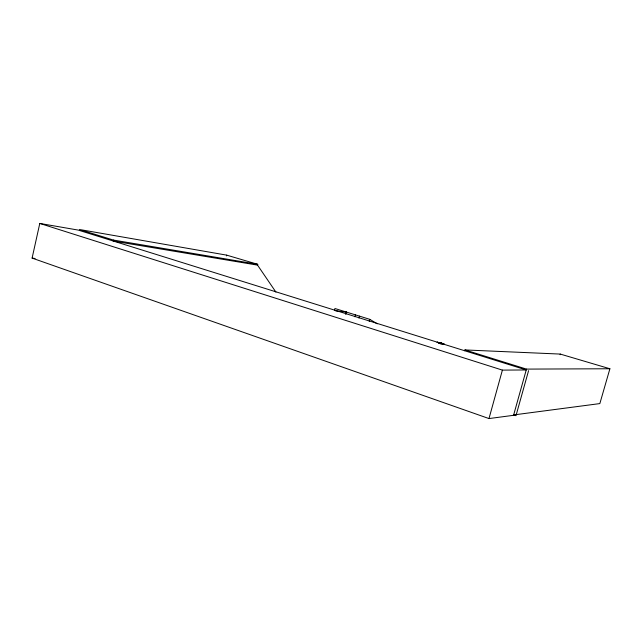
<?xml version="1.0" encoding="UTF-8"?>
<svg xmlns="http://www.w3.org/2000/svg" width="642" height="642" viewBox="0 0 642 642"><rect width="100%" height="100%" fill="white"/><g stroke="black" fill="none" stroke-linecap="round" stroke-linejoin="round"><path stroke-width="0.96" d="M513.664 414.933L599.845 403.585L609.9 368.757L526.472 369.102L513.56 415.31L488.987 418.568L32.1 258.1L39.788 223.432L78.212 230.085L526.231 369.961L502.397 370.113L39.788 223.432M257.538 265.122L257.739 264.319L226.674 255.139L79.431 229.491L113.385 240.06L113.153 241.055L257.538 265.122L275.908 292.102M226.482 255.925L226.674 255.139M334.45 310.391L334.931 308.505L369.76 319.331L369.254 321.265M345.661 313.906L346.15 311.996L335.63 310.888M345.821 313.946L346.319 312.044M345.934 313.978L346.423 312.068M354.946 316.795L355.443 314.877M358.95 318.047L359.448 316.121M369.375 321.329L369.88 319.387L377.303 323.825M464.728 350.757L464.952 349.938L560.281 354.079L609.9 368.757M488.987 418.568L502.397 370.113M528.575 370.659L515.983 415.679L513.76 414.917M560.097 354.713L560.281 354.079M439.979 343.334L443.991 344.048L437.202 342.178L442.025 343.261M437.178 342.419L442.137 343.574L441.383 343.422M441.407 343.173L441.72 343.245M438.366 342.836L439.529 343.141M443.229 343.952L443.831 343.775M32.1 258.1L35.069 258.493M113.385 240.06L257.739 264.319M441.463 343.181L442.009 343.582M442.547 343.968L443.927 344.256L441.688 344.008L442.482 344.168M464.952 349.938L526.472 369.102M441.792 343.269L443.381 343.735M441.776 343.39L443.317 343.927L438.398 342.716M443.381 343.719L443.791 343.919M437.354 342.435L437.812 342.475M437.387 342.306L437.812 342.483M440.813 343.791L439.922 343.55L440.813 343.799"/></g></svg>
